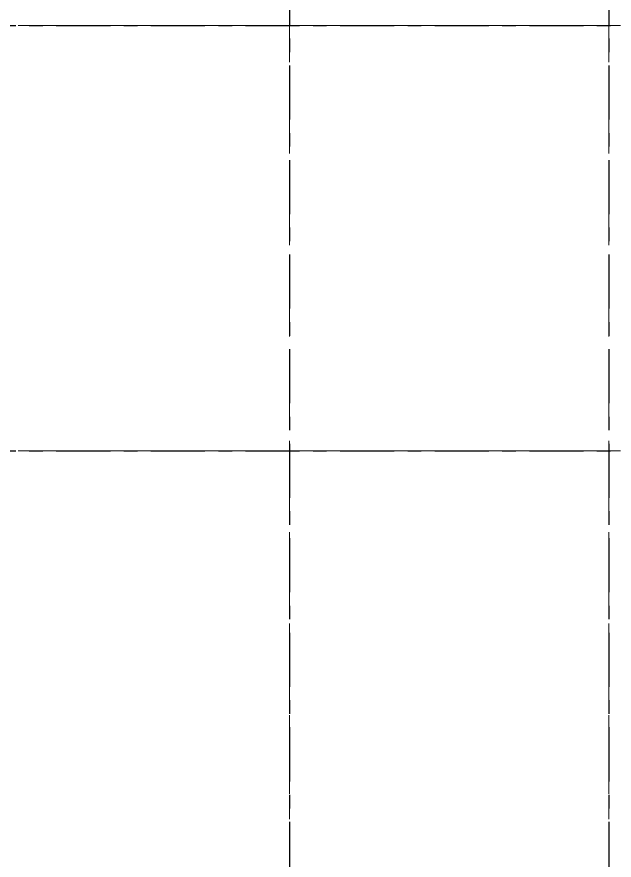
# Model space of a CAD drawing. Header units: millimetres. Extents: x -4000 to 187956, y -58990 to 162485.
# Drawn here: x 91595 to 105625, y 35825 to 55650 of the extents above; entities that cross this region are included whole.
import ezdxf

# ---------------------------------------------------------------- set-up
doc = ezdxf.new("R2010")
doc.units = ezdxf.units.MM
doc.linetypes.add('Grid Line', pattern=[2222.5, 1270, -317.5, 317.5, -317.5])
doc.linetypes.add('Grid Line 12_5mm', pattern=[2150, 1250, -300, 300, -300])
doc.layers.add('S-GRID', color=1, linetype='Continuous', lineweight=30)

# ---------------------------------------------------------------- blocks, each defined once
blk = doc.blocks.new('CMF2_NHAXUONG_A_rvt-1-FFS - TANG 1')
at = {"layer": 'S-GRID', "linetype": 'Grid Line 12_5mm', "lineweight": 9}
for p, q in [((98000, 161185), (98000, -16487)), ((105500, 161185), (105500, -16487)), ((-824, 55450), (183641, 55450)), ((-824, 45450), (183641, 45450))]:
    blk.add_line(p, q, dxfattribs=at)

msp = doc.modelspace()

# ---------------------------------------------------------------- block references
at = {"lineweight": 5}
msp.add_blockref('CMF2_NHAXUONG_A_rvt-1-FFS - TANG 1', (0, 0), dxfattribs=at)

# ---------------------------------------------------------------- next in the draw order: linework, layer by layer
at = {"layer": 'S-GRID', "linetype": 'Grid Line'}
for p, q in [((98000, 161185), (98000, -16487)), ((105500, 161185), (105500, -16487)), ((-824, 55450), (183641, 55450)), ((-824, 45450), (183641, 45450))]:
    msp.add_line(p, q, dxfattribs=at)

doc.saveas('drawing.dxf')
